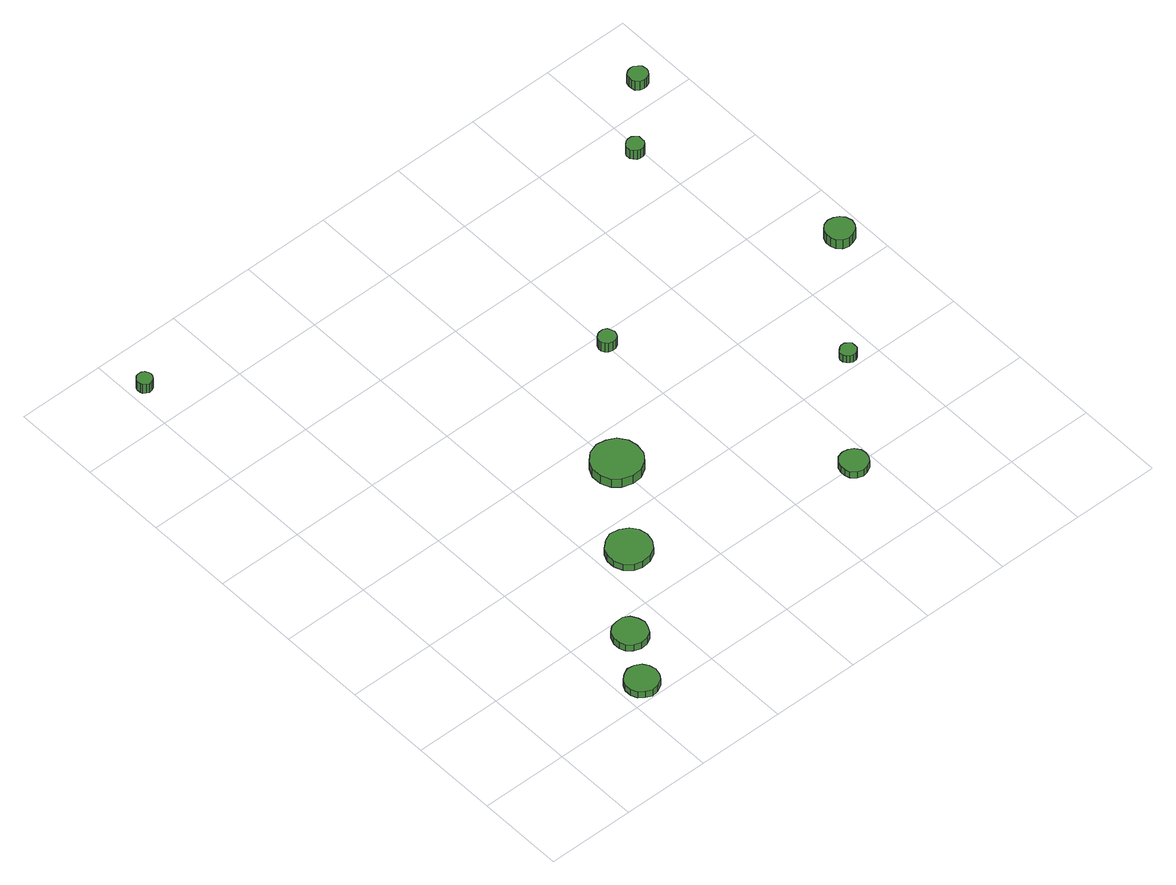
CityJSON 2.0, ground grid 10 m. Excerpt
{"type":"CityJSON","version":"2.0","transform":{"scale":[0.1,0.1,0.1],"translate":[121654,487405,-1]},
"CityObjects":{
"tree1":{"type":"SolitaryVegetationObject","attributes":{"function":"something"},"geometry":[{"type":"MultiSurface","lod":"1","boundaries":[[[0,1,2,3,4,5,6,7,8,9,10,11,12,13,14]],[[15,16,17,18,19,20,21,22,23,24,25,26,27,28,29]],[[0,29,28,1]],[[1,28,27,2]],[[2,27,26,3]],[[3,26,25,4]],[[4,25,24,5]],[[5,24,23,6]],[[6,23,22,7]],[[7,22,21,8]],[[8,21,20,9]],[[9,20,19,10]],[[10,19,18,11]],[[11,18,17,12]],[[12,17,16,13]],[[13,16,15,14]],[[14,15,29,0]]]}]},
"tree2":{"type":"SolitaryVegetationObject","attributes":{"function":"something"},"geometry":[{"type":"MultiSurface","lod":"1","boundaries":[[[30,31,32,33,34,35,36,37,38,39,40,41,42,43,44]],[[45,46,47,48,49,50,51,52,53,54,55,56,57,58,59]],[[30,59,58,31]],[[31,58,57,32]],[[32,57,56,33]],[[33,56,55,34]],[[34,55,54,35]],[[35,54,53,36]],[[36,53,52,37]],[[37,52,51,38]],[[38,51,50,39]],[[39,50,49,40]],[[40,49,48,41]],[[41,48,47,42]],[[42,47,46,43]],[[43,46,45,44]],[[44,45,59,30]]]}]},
"tree3":{"type":"SolitaryVegetationObject","attributes":{"function":"something"},"geometry":[{"type":"MultiSurface","lod":"1","boundaries":[[[60,61,62,63,64,65,66,67,68,69,70,71,72,73,74]],[[75,76,77,78,79,80,81,82,83,84,85,86,87,88,89]],[[60,89,88,61]],[[61,88,87,62]],[[62,87,86,63]],[[63,86,85,64]],[[64,85,84,65]],[[65,84,83,66]],[[66,83,82,67]],[[67,82,81,68]],[[68,81,80,69]],[[69,80,79,70]],[[70,79,78,71]],[[71,78,77,72]],[[72,77,76,73]],[[73,76,75,74]],[[74,75,89,60]]]}]},
"tree4":{"type":"SolitaryVegetationObject","attributes":{"function":"something"},"geometry":[{"type":"MultiSurface","lod":"1","boundaries":[[[90,91,92,93,94,95,96,97,98,99,100,101,102,103,104]],[[105,106,107,108,109,110,111,112,113,114,115,116,117,118,119]],[[90,119,118,91]],[[91,118,117,92]],[[92,117,116,93]],[[93,116,115,94]],[[94,115,114,95]],[[95,114,113,96]],[[96,113,112,97]],[[97,112,111,98]],[[98,111,110,99]],[[99,110,109,100]],[[100,109,108,101]],[[101,108,107,102]],[[102,107,106,103]],[[103,106,105,104]],[[104,105,119,90]]]}]},
"tree5":{"type":"SolitaryVegetationObject","attributes":{"function":"something"},"geometry":[{"type":"MultiSurface","lod":"1","boundaries":[[[120,121,122,123,124,125,126,127,128,129,130,131,132,133,134]],[[135,136,137,138,139,140,141,142,143,144,145,146,147,148,149]],[[120,149,148,121]],[[121,148,147,122]],[[122,147,146,123]],[[123,146,145,124]],[[124,145,144,125]],[[125,144,143,126]],[[126,143,142,127]],[[127,142,141,128]],[[128,141,140,129]],[[129,140,139,130]],[[130,139,138,131]],[[131,138,137,132]],[[132,137,136,133]],[[133,136,135,134]],[[134,135,149,120]]]}]},
"tree6":{"type":"SolitaryVegetationObject","attributes":{"function":"something"},"geometry":[{"type":"MultiSurface","lod":"1","boundaries":[[[150,151,152,153,154,155,156,157,158,159,160,161,162,163,164]],[[165,166,167,168,169,170,171,172,173,174,175,176,177,178,179]],[[150,179,178,151]],[[151,178,177,152]],[[152,177,176,153]],[[153,176,175,154]],[[154,175,174,155]],[[155,174,173,156]],[[156,173,172,157]],[[157,172,171,158]],[[158,171,170,159]],[[159,170,169,160]],[[160,169,168,161]],[[161,168,167,162]],[[162,167,166,163]],[[163,166,165,164]],[[164,165,179,150]]]}]},
"tree7":{"type":"SolitaryVegetationObject","attributes":{"function":"something"},"geometry":[{"type":"MultiSurface","lod":"1","boundaries":[[[180,181,182,183,184,185,186,187,188,189,190,191,192,193,194]],[[195,196,197,198,199,200,201,202,203,204,205,206,207,208,209]],[[180,209,208,181]],[[181,208,207,182]],[[182,207,206,183]],[[183,206,205,184]],[[184,205,204,185]],[[185,204,203,186]],[[186,203,202,187]],[[187,202,201,188]],[[188,201,200,189]],[[189,200,199,190]],[[190,199,198,191]],[[191,198,197,192]],[[192,197,196,193]],[[193,196,195,194]],[[194,195,209,180]]]}]},
"tree8":{"type":"SolitaryVegetationObject","attributes":{"function":"something"},"geometry":[{"type":"MultiSurface","lod":"1","boundaries":[[[210,211,212,213,214,215,216,217,218,219,220,221,222,223,224]],[[225,226,227,228,229,230,231,232,233,234,235,236,237,238,239]],[[210,239,238,211]],[[211,238,237,212]],[[212,237,236,213]],[[213,236,235,214]],[[214,235,234,215]],[[215,234,233,216]],[[216,233,232,217]],[[217,232,231,218]],[[218,231,230,219]],[[219,230,229,220]],[[220,229,228,221]],[[221,228,227,222]],[[222,227,226,223]],[[223,226,225,224]],[[224,225,239,210]]]}]},
"tree9":{"type":"SolitaryVegetationObject","attributes":{"function":"something"},"geometry":[{"type":"MultiSurface","lod":"1","boundaries":[[[240,241,242,243,244,245,246,247,248,249,250,251,252,253,254]],[[255,256,257,258,259,260,261,262,263,264,265,266,267,268,269]],[[240,269,268,241]],[[241,268,267,242]],[[242,267,266,243]],[[243,266,265,244]],[[244,265,264,245]],[[245,264,263,246]],[[246,263,262,247]],[[247,262,261,248]],[[248,261,260,249]],[[249,260,259,250]],[[250,259,258,251]],[[251,258,257,252]],[[252,257,256,253]],[[253,256,255,254]],[[254,255,269,240]]]}]},
"tree10":{"type":"SolitaryVegetationObject","attributes":{"function":"something"},"geometry":[{"type":"MultiSurface","lod":"1","boundaries":[[[270,271,272,273,274,275,276,277,278,279,280,281,282,283,284]],[[285,286,287,288,289,290,291,292,293,294,295,296,297,298,299]],[[270,299,298,271]],[[271,298,297,272]],[[272,297,296,273]],[[273,296,295,274]],[[274,295,294,275]],[[275,294,293,276]],[[276,293,292,277]],[[277,292,291,278]],[[278,291,290,279]],[[279,290,289,280]],[[280,289,288,281]],[[281,288,287,282]],[[282,287,286,283]],[[283,286,285,284]],[[284,285,299,270]]]}]},
"tree11":{"type":"SolitaryVegetationObject","attributes":{"function":"something"},"geometry":[{"type":"MultiSurface","lod":"1","boundaries":[[[300,301,302,303,304,305,306,307,308,309,310,311,312,313,314]],[[315,316,317,318,319,320,321,322,323,324,325,326,327,328,329]],[[300,329,328,301]],[[301,328,327,302]],[[302,327,326,303]],[[303,326,325,304]],[[304,325,324,305]],[[305,324,323,306]],[[306,323,322,307]],[[307,322,321,308]],[[308,321,320,309]],[[309,320,319,310]],[[310,319,318,311]],[[311,318,317,312]],[[312,317,316,313]],[[313,316,315,314]],[[314,315,329,300]]]}]}
},
"vertices":[
[143,20,18],[141,28,18],[137,34,18],[130,38,18],[122,39,18],[115,36,18],[109,31,18],[106,24,18],[106,16,18],[109,9,18],[115,4,18],[122,1,18],[130,2,18],[137,6,18],[141,12,18],[141,12,9],[137,6,9],[130,2,9],[122,1,9],[115,4,9],[109,9,9],[106,16,9],[106,24,9],[109,31,9],[115,36,9],[122,39,9],[130,38,9],[137,34,9],[141,28,9],[143,20,9],
[177,75,18],[175,83,18],[171,90,18],[164,94,18],[156,94,18],[148,92,18],[142,87,18],[139,79,18],[139,71,18],[142,64,18],[148,59,18],[156,56,18],[164,57,18],[171,61,18],[175,68,18],[175,68,9],[171,61,9],[164,57,9],[156,56,9],[148,59,9],[142,64,9],[139,71,9],[139,79,9],[142,87,9],[148,92,9],[156,94,9],[164,94,9],[171,90,9],[175,83,9],[177,75,9],
[24,647,25],[23,651,25],[21,654,25],[18,656,25],[14,656,25],[11,655,25],[8,652,25],[7,649,25],[7,645,25],[8,642,25],[11,640,25],[14,638,25],[18,639,25],[21,641,25],[23,644,25],[23,644,12],[21,641,12],[18,639,12],[14,638,12],[11,640,12],[8,642,12],[7,645,12],[7,649,12],[8,652,12],[11,655,12],[14,656,12],[18,656,12],[21,654,12],[23,651,12],[24,647,12],
[257,162,18],[255,172,18],[249,180,18],[240,185,18],[229,187,18],[220,183,18],[212,176,18],[208,167,18],[208,157,18],[212,147,18],[220,140,18],[229,137,18],[240,138,18],[249,143,18],[255,152,18],[255,152,9],[249,143,9],[240,138,9],[229,137,9],[220,140,9],[212,147,9],[208,157,9],[208,167,9],[212,176,9],[220,183,9],[229,187,9],[240,185,9],[249,180,9],[255,172,9],[257,162,9],
[327,256,21],[325,267,21],[318,277,21],[308,282,21],[297,284,21],[285,280,21],[277,272,21],[272,262,21],[272,250,21],[277,239,21],[285,232,21],[297,228,21],[308,229,21],[318,235,21],[325,244,21],[325,244,9],[318,235,9],[308,229,9],[297,228,9],[285,232,9],[277,239,9],[272,250,9],[272,262,9],[277,272,9],[285,280,9],[297,284,9],[308,282,9],[318,277,9],[325,267,9],[327,256,9],
[494,100,17],[493,106,17],[489,112,17],[483,115,17],[477,116,17],[470,114,17],[465,109,17],[463,103,17],[463,97,17],[465,91,17],[470,86,17],[477,84,17],[483,85,17],[489,88,17],[493,94,17],[493,94,8],[489,88,8],[483,85,8],[477,84,8],[470,86,8],[465,91,8],[463,97,8],[463,103,8],[465,109,8],[470,114,8],[477,116,8],[483,115,8],[489,112,8],[493,106,8],[494,100,8],
[411,385,22],[410,389,22],[408,393,22],[404,395,22],[400,395,22],[396,394,22],[393,391,22],[391,387,22],[391,383,22],[393,380,22],[396,377,22],[400,376,22],[404,376,22],[408,378,22],[410,381,22],[410,381,9],[408,378,9],[404,376,9],[400,376,9],[396,377,9],[393,380,9],[391,383,9],[391,387,9],[393,391,9],[396,394,9],[400,395,9],[404,395,9],[408,393,9],[410,389,9],[411,385,9],
[581,215,18],[581,219,18],[578,222,18],[575,224,18],[571,224,18],[568,223,18],[565,220,18],[563,217,18],[563,213,18],[565,210,18],[568,207,18],[571,206,18],[575,206,18],[578,208,18],[581,211,18],[581,211,8],[578,208,8],[575,206,8],[571,206,8],[568,207,8],[565,210,8],[563,213,8],[563,217,8],[565,220,8],[568,223,8],[571,224,8],[575,224,8],[578,222,8],[581,219,8],[581,215,8],
[599,557,29],[599,561,29],[596,564,29],[593,566,29],[589,566,29],[585,565,29],[582,562,29],[580,559,29],[580,554,29],[582,551,29],[585,548,29],[589,547,29],[593,547,29],[596,549,29],[599,553,29],[599,553,16],[596,549,16],[593,547,16],[589,547,16],[585,548,16],[582,551,16],[580,554,16],[580,559,16],[582,562,16],[585,565,16],[589,566,16],[593,566,16],[596,564,16],[599,561,16],[599,557,16],
[687,339,24],[685,346,24],[681,351,24],[675,354,24],[669,355,24],[662,353,24],[657,348,24],[655,342,24],[655,336,24],[657,330,24],[662,325,24],[669,323,24],[675,324,24],[681,327,24],[685,332,24],[685,332,11],[681,327,11],[675,324,11],[669,323,11],[662,325,11],[657,330,11],[655,336,11],[655,342,11],[657,348,11],[662,353,11],[669,355,11],[675,354,11],[681,351,11],[685,346,11],[687,339,11],
[667,627,26],[666,632,26],[663,635,26],[659,638,26],[655,638,26],[651,637,26],[647,634,26],[646,630,26],[646,625,26],[647,621,26],[651,618,26],[655,617,26],[659,617,26],[663,619,26],[666,623,26],[666,623,13],[663,619,13],[659,617,13],[655,617,13],[651,618,13],[647,621,13],[646,625,13],[646,630,13],[647,634,13],[651,637,13],[655,638,13],[659,638,13],[663,635,13],[666,632,13],[667,627,13]
]}
